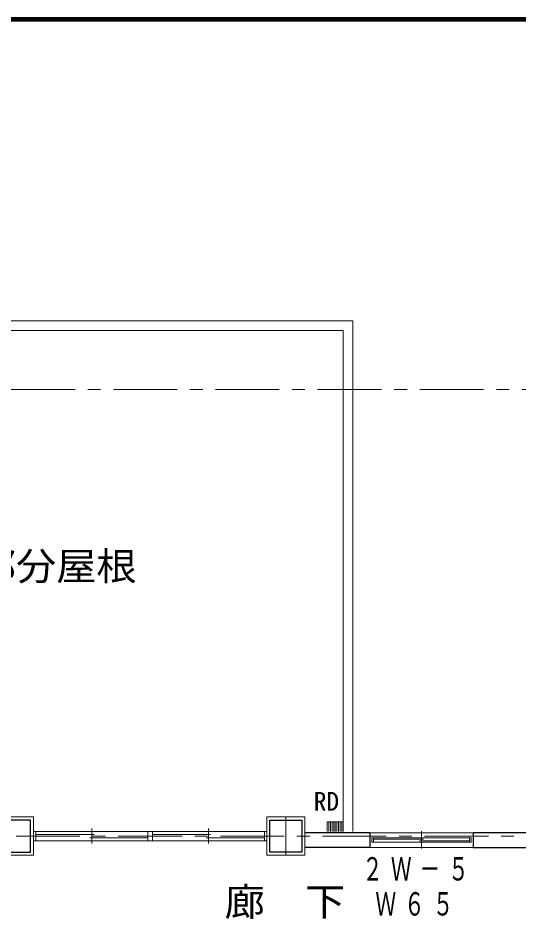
# Model space of a CAD drawing. Units: millimetres at full size, sheet at 1:200; details may follow other scales. Extents: x -55340 to 55340, y -38040 to 38040.
# Drawn here: x -14353 to -6506, y 23923 to 38040 of the extents above; entities that cross this region are included whole.
import ezdxf
from ezdxf.enums import TextEntityAlignment as Align

# ---------------------------------------------------------------- set-up
doc = ezdxf.new("R2010")
doc.units = ezdxf.units.MM
doc.header["$LTSCALE"] = 200
doc.linetypes.add('CHAIN1', pattern=[8, 5, -1, 1, -1])
for name, color, linetype, lineweight in [('0-0_補助線', 4, 'Continuous', 9), ('0-1_通り芯', 3, 'Continuous', 18), ('0-4_仕上', 7, 'Continuous', 18), ('0-5_建具(ｻｯｼ)', 3, 'Continuous', 18), ('0-B_文字', 4, 'Continuous', 9), ('2-0_補助線', 2, 'Continuous', 25), ('2-2_躯体', 2, 'Continuous', 25), ('3-E_予備', 7, 'Continuous', 18), ('F-0_F-0ﾚｲﾔ', 5, 'Continuous', 50)]:
    doc.layers.add(name, color=color, linetype=linetype, lineweight=lineweight)
doc.layers.add('0-D_予備', color=2, linetype='Continuous')
doc.styles.add('ＭＳ ゴシック', font='')
doc.styles.get('ＭＳ ゴシック').set_extended_font_data('MS Gothic')

msp = doc.modelspace()

# ---------------------------------------------------------------- linework, layer by layer
at = {"layer": '0-0_補助線'}
for p, q in [((-19558.1, 33145.9), (-9258.1, 33145.9)), ((-9258.1, 33145.9), (-9258.1, 25295.9))]:
    msp.add_line(p, q, dxfattribs=at)
at = {"layer": '0-0_補助線', "color": 3, "lineweight": 18}
for p, q in [((-14708.1, 25520.9), (-14108.1, 25520.9)), ((-14108.1, 25520.9), (-14108.1, 24920.9)), ((-10458.1, 24920.9), (-10458.1, 25520.9)), ((-10458.1, 25520.9), (-9858.1, 25520.9)), ((-9858.1, 24920.9), (-9858.1, 25520.9)), ((-14073.1, 25295.9), (-14108.1, 25295.9)), ((-14073.1, 25145.9), (-14073.1, 25295.9)), ((-13195.6, 25103), (-13195.6, 25338.7)), ((-12248.1, 25145.9), (-12248.1, 25295.9)), ((-11370.6, 25103), (-11370.6, 25338.7)), ((-14073.1, 25145.9), (-14108.1, 25145.9)), ((-14073.1, 25246.6), (-13160.6, 25246.6)), ((-13230.6, 25195.2), (-12318.1, 25195.2)), ((-12318.1, 25145.9), (-12248.1, 25145.9)), ((-12248.1, 25246.6), (-11335.6, 25246.6)), ((-11405.6, 25195.2), (-10493.1, 25195.2)), ((-10493.1, 25145.9), (-10458.1, 25145.9)), ((-14108.1, 24920.9), (-14708.1, 24920.9)), ((-9858.1, 24920.9), (-10458.1, 24920.9))]:
    msp.add_line(p, q, dxfattribs=at)
at = {"layer": '0-0_補助線'}
msp.add_lwpolyline([(-19708.1, 25295.9), (-19708.1, 33295.9), (-9108.1, 33295.9), (-9108.1, 25295.9)], dxfattribs=at)
at = {"layer": '0-0_補助線', "color": 3, "lineweight": 18}
for points in [[(-12318.1, 25145.9), (-12318.1, 25295.9), (-12248.1, 25295.9)], [(-10493.1, 25145.9), (-10493.1, 25295.9), (-10458.1, 25295.9)]]:
    msp.add_lwpolyline(points, dxfattribs=at)
at = {"layer": '0-1_通り芯', "color": 4, "linetype": 'CHAIN1', "lineweight": 9}
for p, q in [((40940.1, 32220.9), (-47566.2, 32220.9)), ((-10158.1, 25520.9), (-10158.1, 24920.9)), ((39416, 25220.9), (-49340.7, 25220.9))]:
    msp.add_line(p, q, dxfattribs=at)
at = {"layer": '0-4_仕上'}
msp.add_lwpolyline([(-9258.1, 25445.9), (-9508.1, 25445.9), (-9508.1, 25295.9)], dxfattribs=at)
at = {"layer": '0-5_建具(ｻｯｼ)', "color": 4, "lineweight": 9}
for p, q in [((-9483.1, 25445.9), (-9483.1, 25295.9)), ((-9458.1, 25445.9), (-9458.1, 25295.9)), ((-9433.1, 25445.9), (-9433.1, 25295.9)), ((-9408.1, 25445.9), (-9408.1, 25295.9)), ((-9383.1, 25445.9), (-9383.1, 25295.9)), ((-9358.1, 25445.9), (-9358.1, 25295.9)), ((-9333.1, 25445.9), (-9333.1, 25295.9)), ((-9308.1, 25445.9), (-9308.1, 25295.9)), ((-9283.1, 25445.9), (-9283.1, 25295.9)), ((-14073.1, 25295.9), (-10493.1, 25295.9)), ((-10493.1, 25145.9), (-14073.1, 25145.9))]:
    msp.add_line(p, q, dxfattribs=at)
at = {"layer": '2-0_補助線'}
msp.add_line((-9908.1, 25470.9), (-9908.1, 25220.9), dxfattribs=at)
at = {"layer": '2-2_躯体'}
msp.add_lwpolyline([(-14658.1, 24970.9), (-14158.1, 24970.9), (-14158.1, 25470.9), (-14658.1, 25470.9)], close=True, dxfattribs=at)
for points in [[(-9908.1, 24970.9), (-10408.1, 24970.9), (-10408.1, 25470.9)], [(-10408.1, 25470.9), (-9908.1, 25470.9), (-9908.1, 24970.9)]]:
    msp.add_lwpolyline(points, dxfattribs=at)
at = {"layer": '3-E_予備', "color": 2, "lineweight": 25}
msp.add_line((-8843.1, 25270.9), (-9858.1, 25270.9), dxfattribs=at)
at = {"layer": '3-E_予備', "color": 4, "lineweight": 9}
for p, q in [((-8843.1, 25270.9), (-7223.1, 25270.9)), ((-8843.1, 25040.9), (-7223.1, 25040.9))]:
    msp.add_line(p, q, dxfattribs=at)
at = {"layer": '3-E_予備', "color": 3}
for p, q in [((-8033.1, 25297.5), (-8033.1, 25028.2)), ((-8002.6, 25175.9), (-8783.1, 25175.9)), ((-7283.1, 25145.9), (-8063, 25145.9))]:
    msp.add_line(p, q, dxfattribs=at)
at = {"layer": '3-E_予備'}
for p, q in [((-8783.1, 25195.9), (-8783.1, 25125.9)), ((-7283.1, 25195.9), (-7283.1, 25125.9)), ((-7253.1, 25195.9), (-7253.1, 25125.9)), ((-7253.1, 25125.9), (-8813.1, 25125.9))]:
    msp.add_line(p, q, dxfattribs=at)
at = {"layer": '3-E_予備', "color": 2, "lineweight": 25}
for points in [[(-8843.1, 25270.9), (-8843.1, 25040.9), (-9858.1, 25040.9)], [(-6208.1, 25270.9), (-7223.1, 25270.9), (-7223.1, 25040.9), (-6208.1, 25040.9)]]:
    msp.add_lwpolyline(points, dxfattribs=at)
at = {"layer": '3-E_予備'}
msp.add_lwpolyline([(-7253.1, 25195.9), (-8813.1, 25195.9), (-8813.1, 25125.9)], dxfattribs=at)
at = {"layer": 'F-0_F-0ﾚｲﾔ'}
for p, q in [((-55340, 38040), (55340, 38040)), ((-55300, 38000), (55300, 38000))]:
    msp.add_line(p, q, dxfattribs=at)

# ---------------------------------------------------------------- texts
at = {"layer": '0-B_文字', "color": 2, "style": 'ＭＳ ゴシック', "width": 1.05}
for s, p in [('昇降口部分屋根', (-16905.4, 29099.3)), ('廊\u3000下', (-11117.6, 23840.6))]:
    msp.add_text(s, height=439.9, dxfattribs=at).set_placement(p, align=Align.BOTTOM_LEFT)
at = {"layer": '0-D_予備', "style": 'ＭＳ ゴシック'}
msp.add_text('RD', height=293.3, dxfattribs=at).set_placement((-9722, 25532.2), align=Align.BOTTOM_LEFT)
at = {"layer": '2-0_補助線', "char_height": 366.6, "attachment_point": 7, "style": 'ＭＳ ゴシック'}
for s, insert in [('\\T1.38;\\W0.65;２Ｗ－５', (-8961.7, 24519.4)), ('\\T1.38;\\W0.65;Ｗ６５', (-8754.7, 23970.5))]:
    msp.add_mtext(s, dxfattribs=dict(at, insert=insert))

doc.saveas('drawing.dxf')
